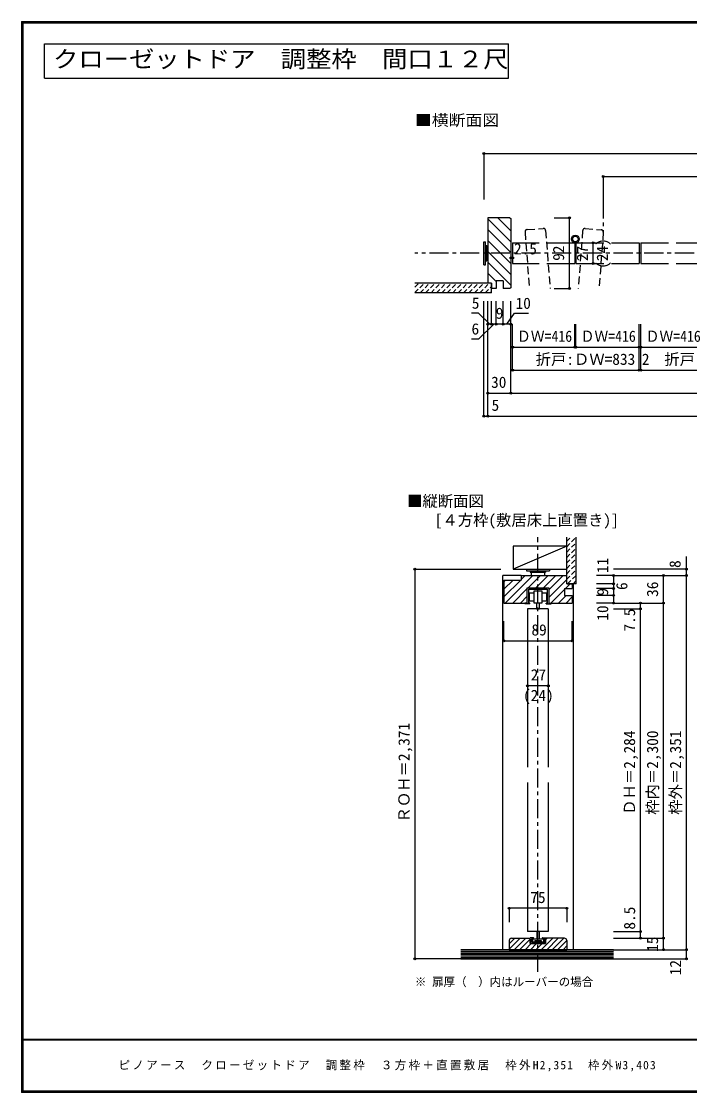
# Model space of a CAD drawing. Units: millimetres, scale not verified. Extents: x -973 to 977, y -718 to 696.
# Drawn here: x -973 to -102, y -701 to 696 of the extents above; entities that cross this region are included whole.
import ezdxf
from ezdxf.enums import TextEntityAlignment as Align

# ---------------------------------------------------------------- set-up
doc = ezdxf.new("R2010")
doc.units = ezdxf.units.MM
doc.header["$LTSCALE"] = 5
doc.header["$PDMODE"] = 32
doc.header["$PDSIZE"] = 2.5
for name, pattern in [('CHAIN1', [8, 5, -1, 1, -1]), ('DASHED1', [1.8, 1.2, -0.6]), ('DASHED2', [3, 2, -1])]:
    doc.linetypes.add(name, pattern=pattern)
for name, color, linetype in [('0-1_通り芯', 4, 'CHAIN1'), ('0-3_仕上げ', 2, 'Continuous'), ('0-4_枠', 3, 'Continuous'), ('0-6_扉', 6, 'Continuous'), ('0-7_金物', 7, 'Continuous'), ('0-A_文字', 3, 'Continuous'), ('0-B_寸法', 7, 'Continuous'), ('0-C_ハッチ', 4, 'Continuous'), ('F-1_枠', 6, 'Continuous'), ('F-A_文字', 7, 'Continuous')]:
    doc.layers.add(name, color=color, linetype=linetype)
doc.styles.add('ＭＳ ゴシック', font='')
doc.styles.get('ＭＳ ゴシック').set_extended_font_data('MS Gothic')

msp = doc.modelspace()

# ---------------------------------------------------------------- linework, layer by layer
at = {"layer": '0-1_通り芯'}
for p, q in [((-214.664, 463.658), (-214.664, 421.422)), ((463.653, 393.658), (-460.347, 393.658)), ((-299.847, -543.189), (-299.847, 23.5))]:
    msp.add_line(p, q, dxfattribs=at)
at = {"layer": '0-3_仕上げ'}
for p, q in [((-360.347, 354.658), (-460.347, 354.658)), ((-360.347, 342.158), (-360.347, 354.658)), ((-360.347, 342.158), (-460.347, 342.158)), ((-262.347, -37.5), (-262.347, 23.5)), ((-249.847, -37.5), (-249.847, 23.5)), ((-249.847, -37.5), (-262.347, -37.5)), ((-201.347, -514.5), (-400.388, -514.5)), ((-400.388, -526.5), (-201.347, -526.5))]:
    msp.add_line(p, q, dxfattribs=at)
at = {"layer": '0-3_仕上げ', "color": 7}
for p, q in [((-400.388, -516.5), (-201.347, -516.5)), ((-400.388, -518.5), (-201.347, -518.5)), ((-400.388, -520.5), (-201.347, -520.5)), ((-400.388, -522.5), (-201.347, -522.5)), ((-400.388, -524.5), (-201.347, -524.5))]:
    msp.add_line(p, q, dxfattribs=at)
at = {"layer": '0-3_仕上げ', "color": 4}
msp.add_lwpolyline([(-262.347, 11.524), (-332.347, 11.524), (-332.347, -18.476)], dxfattribs=at)
msp.add_lwpolyline([(-262.347, 11.524), (-332.347, -18.476), (-262.347, -18.476)], close=True, dxfattribs=at)
at = {"layer": '0-4_枠'}
for p, q in [((-365.347, 439.658), (-365.347, 354.658)), ((-336.347, 439.658), (-365.347, 439.658)), ((-336.347, 439.658), (-335.347, 438.658)), ((-335.347, 438.658), (-335.347, 348.658)), ((-360.347, 354.658), (-365.347, 354.658)), ((-360.347, 354.658), (-360.347, 347.658)), ((-354.347, 357.658), (-354.347, 347.658)), ((-345.347, 357.658), (-354.347, 357.658)), ((-345.347, 357.658), (-345.347, 347.658)), ((-354.347, 347.658), (-360.347, 347.658)), ((-336.347, 347.658), (-345.347, 347.658)), ((-335.347, 348.658), (-336.347, 347.658)), ((-321.847, -26.5), (-262.347, -26.5)), ((-321.847, -26.5), (-321.847, -32.5)), ((-262.347, -37.5), (-262.347, -26.5)), ((-344.347, -32.5), (-321.847, -32.5)), ((-344.347, -32.5), (-344.347, -62.5)), ((-262.347, -37.5), (-255.347, -37.5)), ((-255.347, -37.5), (-255.347, -43.5)), ((-313.847, -42.5), (-285.847, -42.5)), ((-285.847, -42.5), (-285.847, -62.5)), ((-265.347, -43.5), (-265.347, -52.5)), ((-265.347, -43.5), (-255.347, -43.5)), ((-265.347, -52.5), (-255.347, -52.5)), ((-255.347, -52.5), (-255.347, -62.5)), ((-285.847, -62.5), (-255.347, -62.5)), ((-334.347, -499.5), (-309.847, -499.5)), ((-309.847, -506.5), (-309.847, -499.5)), ((-265.347, -499.5), (-289.847, -499.5)), ((-289.847, -499.5), (-289.847, -506.5)), ((-262.347, -502.5), (-262.347, -514.5)), ((-309.847, -506.5), (-289.847, -506.5))]:
    msp.add_line(p, q, dxfattribs=at)
at = {"layer": '0-4_枠', "color": 4}
for p, q in [((-321.847, -26.5), (-345.847, -26.5)), ((-345.847, -514.5), (-345.847, -26.5)), ((-253.847, -37.5), (-253.847, -514.5))]:
    msp.add_line(p, q, dxfattribs=at)
at = {"layer": '0-4_枠'}
for points in [[(-344.347, -62.5), (-313.847, -62.5), (-313.847, -42.5)], [(-337.347, -502.5), (-337.347, -514.5), (-262.347, -514.5)]]:
    msp.add_lwpolyline(points, dxfattribs=at)
for centre, start, end in [((-334.347, -502.5), 90, 180), ((-265.347, -502.5), 0, 90)]:
    msp.add_arc(centre, 3, start, end, dxfattribs=at)
at = {"layer": '0-6_扉', "color": 2, "linetype": 'DASHED2'}
for p, q in [((-316.739, 421.194), (-311.15, 347.658)), ((-313.975, 424.413), (-293.035, 426.004)), ((-289.817, 423.24), (-284.072, 347.658)), ((-241.586, 423.013), (-247.313, 347.658)), ((-238.367, 425.777), (-217.428, 424.186)), ((-214.664, 420.967), (-220.235, 347.658))]:
    msp.add_line(p, q, dxfattribs=at)
at = {"layer": '0-6_扉'}
for p, q in [((-332.847, 407.158), (-332.847, 380.158)), ((-332.847, 407.158), (-298.222, 407.158)), ((-250.597, 407.158), (-250.597, 380.158)), ((-250.597, 407.158), (-213.972, 407.158)), ((-203.972, 407.158), (-167.847, 407.158)), ((-167.847, 407.158), (-167.847, 380.158)), ((-165.847, 407.158), (-165.847, 380.158)), ((-165.847, 407.158), (-129.722, 407.158)), ((-332.847, 380.158), (-298.222, 380.158)), ((-288.222, 380.158), (-251.597, 380.158)), ((-250.597, 380.158), (-213.972, 380.158)), ((-203.972, 380.158), (-167.847, 380.158)), ((-165.847, 380.158), (-129.722, 380.158)), ((-119.722, 380.158), (-83.097, 380.158)), ((-286.347, -70), (-313.347, -70)), ((-313.347, -70), (-313.347, -276.5)), ((-286.347, -70), (-286.347, -276.5)), ((-313.347, -296.5), (-313.347, -491)), ((-286.347, -296.5), (-286.347, -491)), ((-286.347, -491), (-313.347, -491))]:
    msp.add_line(p, q, dxfattribs=at)
for points in [[(-288.222, 407.158), (-251.597, 407.158), (-251.597, 380.158)], [(-119.722, 407.158), (-83.097, 407.158), (-83.097, 380.158)]]:
    msp.add_lwpolyline(points, dxfattribs=at)
at = {"layer": '0-6_扉', "color": 2, "linetype": 'DASHED2'}
for centre, start, end in [((-313.748, 421.422), 94.34602, 184.34602), ((-292.808, 423.013), 4.34602, 94.34602), ((-238.595, 422.786), 85.65398, 175.65398), ((-217.655, 421.194), 355.65398, 85.65398)]:
    msp.add_arc(centre, 3, start, end, dxfattribs=at)
at = {"layer": '0-7_金物'}
for p, q in [((-370.347, 378.658), (-370.347, 408.658)), ((-370.347, 408.658), (-368.347, 408.658)), ((-368.347, 378.658), (-368.347, 408.658)), ((-368.347, 403.658), (-366.347, 403.658)), ((-366.347, 383.658), (-366.347, 403.658)), ((-365.347, 402.658), (-366.347, 402.658)), ((-370.347, 378.658), (-368.347, 378.658)), ((-368.347, 383.658), (-366.347, 383.658)), ((-366.347, 384.658), (-365.347, 384.658)), ((-314.847, -18.476), (-284.847, -18.476)), ((-314.847, -18.476), (-314.847, -20.476)), ((-314.847, -20.476), (-284.847, -20.476)), ((-309.847, -20.476), (-309.847, -22.476)), ((-309.847, -22.476), (-289.847, -22.476)), ((-308.847, -22.476), (-308.847, -26.5)), ((-290.847, -26.5), (-290.847, -22.476)), ((-289.847, -20.476), (-289.847, -22.476)), ((-284.847, -18.476), (-284.847, -20.476)), ((-310.877, -49.298), (-304.847, -49.298)), ((-310.877, -60.298), (-310.877, -49.298)), ((-304.847, -46.5), (-294.847, -46.5)), ((-304.847, -62.5), (-304.847, -46.5)), ((-294.847, -46.5), (-294.847, -62.5)), ((-316.847, -62.5), (-316.847, -63.5)), ((-313.847, -62.5), (-316.847, -62.5)), ((-310.549, -63.5), (-316.847, -63.5)), ((-310.549, -62.5), (-311.847, -62.5)), ((-304.847, -60.298), (-310.877, -60.298)), ((-310.549, -63.5), (-310.549, -62.5)), ((-294.847, -62.5), (-304.847, -62.5)), ((-297.847, -70), (-297.847, -62.5)), ((-288.877, -60.298), (-294.847, -60.298)), ((-287.847, -62.5), (-289.014, -62.5)), ((-289.014, -63.5), (-289.014, -62.5)), ((-289.014, -63.5), (-282.847, -63.5)), ((-285.847, -62.5), (-282.847, -62.5)), ((-282.847, -62.5), (-282.847, -63.5)), ((-310.065, -500.866), (-309.847, -500.5)), ((-310.065, -501.134), (-309.847, -501.5)), ((-310.065, -502.366), (-309.847, -502)), ((-310.065, -502.634), (-309.847, -503)), ((-305.947, -499), (-309.847, -499)), ((-309.847, -500.5), (-309.847, -499)), ((-309.847, -502), (-309.847, -501.5)), ((-308.347, -504.3), (-308.347, -500.7)), ((-307.847, -500.2), (-305.947, -500.2)), ((-306.847, -500.392), (-292.847, -500.392)), ((-306.847, -500.392), (-306.847, -504.392)), ((-303.847, -502.392), (-295.847, -502.392)), ((-303.847, -502.392), (-303.847, -504.392)), ((-301.347, -491.042), (-301.347, -500.392)), ((-298.347, -491.042), (-298.347, -500.392)), ((-298.347, -502.392), (-298.347, -503.175)), ((-295.847, -502.392), (-295.847, -504.392)), ((-293.747, -499), (-289.847, -499)), ((-291.847, -500.2), (-293.747, -500.2)), ((-292.847, -500.392), (-292.847, -504.392)), ((-291.347, -504.3), (-291.347, -500.7)), ((-289.847, -499), (-289.847, -500.5)), ((-289.629, -500.866), (-289.847, -500.5)), ((-289.629, -501.134), (-289.847, -501.5)), ((-289.847, -501.5), (-289.847, -502)), ((-289.629, -502.366), (-289.847, -502)), ((-289.629, -502.634), (-289.847, -503)), ((-310.065, -503.866), (-309.847, -503.5)), ((-310.065, -504.134), (-309.847, -504.5)), ((-309.847, -503.5), (-309.847, -503)), ((-309.847, -505), (-309.847, -504.5)), ((-291.347, -506.5), (-308.347, -506.5)), ((-307.847, -504.8), (-305.347, -504.8)), ((-306.847, -504.392), (-292.847, -504.392)), ((-305.347, -504.8), (-305.347, -505.3)), ((-294.347, -505.3), (-294.347, -504.8)), ((-291.847, -504.8), (-294.347, -504.8)), ((-289.847, -503), (-289.847, -503.5)), ((-289.629, -503.866), (-289.847, -503.5)), ((-289.629, -504.134), (-289.847, -504.5)), ((-289.847, -505), (-289.847, -504.5))]:
    msp.add_line(p, q, dxfattribs=at)
for points in [[(-311.847, -62.5), (-311.847, -44.5), (-287.847, -44.5), (-287.847, -62.5)], [(-294.847, -49.298), (-288.877, -49.298), (-288.877, -60.298)], [(-301.847, -62.5), (-301.847, -70), (-297.847, -70)], [(-301.347, -502.392), (-301.347, -503.175), (-298.347, -503.175)], [(-305.347, -505.3), (-300.147, -505.3), (-299.847, -505.6), (-299.547, -505.3), (-294.347, -505.3)]]:
    msp.add_lwpolyline(points, dxfattribs=at)
for radius in [5, 3.5]:
    msp.add_circle((-251.097, 412.158), radius, dxfattribs=at)
for centre, radius, start, end in [((-309.797, -501), 0.3, 153.43495, 206.56505), ((-309.797, -502.5), 0.3, 153.43495, 206.56505), ((-307.847, -500.7), 0.5, 90, 180), ((-305.947, -499.6), 0.6, 0, 90), ((-305.947, -499.6), 0.6, 270, 0), ((-293.747, -499.6), 0.6, 90, 180), ((-293.747, -499.6), 0.6, 180, 270), ((-291.847, -500.7), 0.5, 0, 90), ((-289.897, -501), 0.3, 333.43495, 26.56505), ((-289.897, -502.5), 0.3, 333.43495, 26.56505), ((-309.797, -504), 0.3, 153.43495, 206.56505), ((-308.347, -505), 1.5, 180, 270), ((-307.847, -504.3), 0.5, 180, 270), ((-291.847, -504.3), 0.5, 270, 0), ((-291.347, -505), 1.5, 270, 0), ((-289.897, -504), 0.3, 333.43495, 26.56505)]:
    msp.add_arc(centre, radius, start, end, dxfattribs=at)
at = {"layer": '0-A_文字'}
for p, q in [((-943.333, 621.667), (-943.333, 666.667)), ((-943.333, 666.667), (-338.095, 666.667)), ((-338.095, 621.667), (-338.095, 666.667)), ((-943.333, 621.667), (-338.095, 621.667))]:
    msp.add_line(p, q, dxfattribs=at)
at = {"layer": '0-A_文字', "color": 4}
for p, q in [((-262.347, -460.584), (-337.347, -460.584)), ((-337.347, -460.584), (-337.347, -478.702)), ((-262.347, -460.584), (-262.347, -478.702))]:
    msp.add_line(p, q, dxfattribs=at)
at = {"layer": '0-A_文字', "color": 7}
for p in [(-337.347, -460.584), (-262.347, -460.584)]:
    msp.add_point(p, dxfattribs=at)
at = {"layer": '0-B_寸法', "color": 4}
for p, q in [((-370.347, 523.658), (-370.347, 463.658)), ((-370.347, 523.658), (373.653, 523.658)), ((-214.664, 493.658), (-214.664, 463.658)), ((-214.664, 493.658), (217.97, 493.658)), ((-278.609, 439.658), (-258.813, 439.658)), ((-258.813, 347.658), (-258.813, 439.658)), ((-227.769, 380.158), (-227.769, 407.158)), ((-335.347, 400.948), (-335.347, 387.393)), ((-332.847, 400.948), (-332.847, 387.393)), ((-335.347, 387.393), (-332.847, 387.393)), ((-278.609, 347.658), (-258.813, 347.658)), ((-370.347, 181.158), (-370.347, 331.158)), ((-365.347, 181.158), (-365.347, 331.158)), ((-365.347, 181.158), (-365.347, 331.158)), ((-365.347, 301.158), (-365.347, 331.158)), ((-360.347, 301.158), (-360.347, 331.158)), ((-354.347, 301.158), (-354.347, 331.158)), ((-345.347, 301.158), (-345.347, 331.158)), ((-335.347, 211.158), (-335.347, 331.158)), ((-335.347, 301.158), (-335.347, 331.158)), ((-335.347, 301.158), (-365.347, 301.158)), ((-332.847, 271.158), (-332.847, 301.158)), ((-251.597, 271.158), (-251.597, 301.158)), ((-250.597, 271.158), (-250.597, 301.158)), ((-167.847, 271.158), (-167.847, 301.158)), ((-165.847, 271.158), (-165.847, 301.158)), ((-332.847, 241.158), (-332.847, 271.158)), ((-332.847, 271.158), (-251.597, 271.158)), ((-250.597, 271.158), (-167.847, 271.158)), ((-167.847, 241.158), (-167.847, 271.158)), ((-165.847, 241.158), (-165.847, 271.158)), ((-165.847, 271.158), (-83.097, 271.158)), ((-332.847, 241.158), (336.153, 241.158)), ((-365.347, 211.158), (368.653, 211.158)), ((-370.347, 181.158), (368.653, 181.158)), ((-106.347, -526.5), (-106.347, -2.005)), ((-460.347, -18.476), (-460.347, -526.5)), ((-460.347, -18.476), (-348.347, -18.476)), ((-201.347, -26.5), (-223.347, -26.5)), ((-106.347, -18.476), (-201.347, -18.476)), ((-201.347, -26.5), (-106.347, -26.5)), ((-201.347, -26.5), (-201.347, -37.5)), ((-136.347, -514.5), (-136.347, -26.5)), ((-201.347, -37.5), (-223.347, -37.5)), ((-201.347, -37.5), (-201.347, -43.5)), ((-201.347, -43.5), (-223.347, -43.5)), ((-201.347, -52.5), (-223.347, -52.5)), ((-201.347, -43.5), (-201.347, -52.5)), ((-201.347, -52.5), (-201.347, -62.5)), ((-201.347, -62.5), (-223.347, -62.5)), ((-201.347, -62.5), (-166.347, -62.5)), ((-166.347, -499.5), (-166.347, -62.5)), ((-166.347, -62.5), (-136.347, -62.5)), ((-201.347, -70), (-166.347, -70)), ((-344.347, -111.747), (-344.347, -86.129)), ((-255.347, -111.747), (-255.347, -86.129)), ((-344.347, -111.747), (-255.347, -111.747)), ((-313.347, -156.292), (-313.347, -170.332)), ((-286.347, -156.292), (-286.347, -170.332)), ((-286.347, -170.332), (-313.347, -170.332)), ((-201.347, -491), (-166.347, -491)), ((-201.347, -499.5), (-136.347, -499.5)), ((-201.347, -514.5), (-106.347, -514.5)), ((-400.347, -526.5), (-460.347, -526.5)), ((-201.347, -526.5), (-106.347, -526.5))]:
    msp.add_line(p, q, dxfattribs=at)
for points in [[(-362.598, 301.158), (-377.382, 315.624), (-386.563, 315.624)], [(-340.347, 301.158), (-330.534, 315.624), (-312.257, 315.624)], [(-357.382, 301.158), (-377.382, 281.541), (-386.563, 281.541)]]:
    msp.add_lwpolyline(points, dxfattribs=at)
at = {"layer": '0-B_寸法'}
for p in [(-370.347, 523.658), (-214.664, 493.658), (-258.813, 439.658), (-227.769, 407.158), (-335.347, 387.393), (-332.847, 387.393), (-227.769, 380.158), (-258.813, 347.658), (-365.347, 301.158), (-360.347, 301.158), (-354.347, 301.158), (-345.347, 301.158), (-335.347, 301.158), (-332.847, 271.158), (-251.597, 271.158), (-250.597, 271.158), (-167.847, 271.158), (-165.847, 271.158), (-332.847, 241.158), (-167.847, 241.158), (-165.847, 241.158), (-365.347, 211.158), (-335.347, 211.158), (-370.347, 181.158), (-365.347, 181.158), (-365.347, 181.158), (-460.347, -18.476), (-201.347, -26.5), (-136.347, -26.5), (-106.347, -18.476), (-106.347, -26.5), (-201.347, -37.5), (-201.347, -43.5), (-201.347, -52.5), (-201.347, -62.5), (-166.347, -62.5), (-166.347, -70), (-136.347, -62.5), (-344.347, -111.747), (-255.347, -111.747), (-313.347, -170.332), (-286.347, -170.332), (-166.347, -491), (-166.347, -499.5), (-136.347, -499.5), (-136.347, -514.5), (-106.347, -514.5), (-460.347, -526.5), (-106.347, -526.5)]:
    msp.add_point(p, dxfattribs=at)
at = {"layer": '0-C_ハッチ'}
for p, q in [((-365.347, 438.481), (-335.347, 408.481)), ((-352.381, 439.658), (-335.347, 422.623)), ((-365.347, 431.38), (-365.069, 431.658)), ((-365.347, 424.339), (-335.347, 394.339)), ((-335.347, 380.197), (-365.347, 410.197)), ((-335.347, 366.055), (-365.347, 396.055)), ((-365.347, 381.913), (-335.347, 351.913)), ((-365.347, 367.77), (-354.347, 356.77)), ((-360.347, 348.628), (-359.377, 347.658)), ((-342.469, -62.5), (-306.469, -26.5)), ((-321.847, -31.979), (-316.368, -26.5)), ((-312.569, -42.5), (-296.569, -26.5)), ((-302.669, -42.5), (-286.67, -26.5)), ((-292.77, -42.5), (-276.77, -26.5)), ((-285.847, -45.476), (-266.871, -26.5)), ((-344.347, -34.68), (-342.167, -32.5)), ((-344.347, -44.579), (-332.268, -32.5)), ((-344.347, -54.479), (-322.368, -32.5)), ((-285.847, -55.376), (-262.347, -31.876)), ((-264.072, -43.5), (-258.072, -37.5)), ((-332.569, -62.5), (-313.847, -43.778)), ((-322.67, -62.5), (-313.847, -53.677)), ((-283.072, -62.5), (-265.347, -44.775)), ((-273.172, -62.5), (-263.172, -52.5)), ((-263.273, -62.5), (-255.347, -54.574)), ((-314.27, -62.5), (-313.847, -62.077)), ((-337.347, -513.951), (-322.896, -499.5)), ((-337.347, -506.88), (-329.967, -499.5)), ((-330.825, -514.5), (-315.825, -499.5)), ((-323.753, -514.5), (-309.847, -500.594)), ((-295.469, -514.5), (-280.469, -499.5)), ((-289.847, -501.605), (-287.742, -499.5)), ((-288.398, -514.5), (-273.398, -499.5)), ((-281.327, -514.5), (-266.327, -499.5)), ((-274.256, -514.5), (-262.347, -502.591)), ((-316.682, -514.5), (-308.682, -506.5)), ((-309.611, -514.5), (-301.611, -506.5)), ((-302.54, -514.5), (-294.54, -506.5)), ((-267.185, -514.5), (-262.347, -509.662))]:
    msp.add_line(p, q, dxfattribs=at)
at = {"layer": '0-C_ハッチ', "linetype": 'DASHED1'}
for p, q in [((-460.347, 342.294), (-447.983, 354.658)), ((-460.347, 349.365), (-455.054, 354.658)), ((-453.412, 342.158), (-440.912, 354.658)), ((-446.341, 342.158), (-433.841, 354.658)), ((-439.27, 342.158), (-426.77, 354.658)), ((-432.199, 342.158), (-419.699, 354.658)), ((-425.128, 342.158), (-412.628, 354.658)), ((-418.057, 342.158), (-405.557, 354.658)), ((-410.986, 342.158), (-398.486, 354.658)), ((-403.915, 342.158), (-391.415, 354.658)), ((-396.844, 342.158), (-384.344, 354.658)), ((-389.773, 342.158), (-377.273, 354.658)), ((-382.702, 342.158), (-370.202, 354.658)), ((-375.631, 342.158), (-363.131, 354.658)), ((-368.56, 342.158), (-360.347, 350.37)), ((-361.489, 342.158), (-360.347, 343.299)), ((-262.347, 17.961), (-256.808, 23.5)), ((-262.347, 10.89), (-249.792, 23.445)), ((-262.347, 3.819), (-249.847, 16.319)), ((-262.347, -3.252), (-249.847, 9.248)), ((-262.347, -10.323), (-249.847, 2.177)), ((-262.347, -17.394), (-249.847, -4.894)), ((-262.347, -24.465), (-249.847, -11.965)), ((-262.347, -31.536), (-249.847, -19.036)), ((-261.24, -37.5), (-249.847, -26.107)), ((-254.168, -37.5), (-249.847, -33.179))]:
    msp.add_line(p, q, dxfattribs=at)
at = {"layer": 'F-1_枠'}
for p, q in [((-973.347, 695.833), (-973.347, -700.833)), ((-973.347, 695.833), (976.653, 695.833)), ((-973.347, 695), (976.653, 695)), ((-973.347, 694.167), (976.653, 694.167)), ((-972.514, 695.833), (-972.514, -700.833)), ((-971.68, 695.833), (-971.68, -700.833)), ((976.653, -631.667), (-973.347, -631.667)), ((976.653, -632.5), (-973.347, -632.5)), ((976.653, -699.167), (-973.347, -699.167)), ((976.653, -700), (-973.347, -700)), ((976.653, -700.833), (-973.347, -700.833))]:
    msp.add_line(p, q, dxfattribs=at)

# ---------------------------------------------------------------- texts
at = {"layer": '0-A_文字', "style": 'ＭＳ ゴシック', "width": 1.1}
msp.add_text('クローゼットドア\u3000調整枠\u3000間口１２尺', height=21.99, dxfattribs=at).set_placement((-932.083, 629.167), align=Align.BOTTOM_LEFT)
at = {"layer": '0-A_文字', "color": 7, "style": 'ＭＳ ゴシック', "width": 1.1}
msp.add_text('■横断面図', height=14.66, dxfattribs=at).set_placement((-460.347, 555.32), align=Align.BOTTOM_LEFT)
at = {"layer": '0-A_文字', "color": 7, "style": 'ＭＳ ゴシック'}
for s, height, p in [('■縦断面図', 14.66, (-470.433, 58.681)), ('\u3000[４方枠(敷居床上直置き)]', 14.66, (-454.433, 33.928)), ('75', 14.66, (-309.847, -458.084)), ('※ 扉厚（\u3000）内はルーバーの場合', 11, (-460.347, -565.307))]:
    msp.add_text(s, height=height, dxfattribs=at).set_placement(p, align=Align.BOTTOM_LEFT)
at = {"layer": '0-B_寸法', "style": 'ＭＳ ゴシック'}
for s, p in [('2.5', (-331.167, 387.685)), ('5', (-386.132, 316.8)), ('10', (-329.052, 316.621)), ('9', (-354.847, 303.658)), ('6', (-386.506, 283.201)), ('折戸:ＤＷ=833', (-302.847, 243.658)), ('2', (-164.347, 243.658)), ('折戸:ＤＷ=833', (-135.097, 243.658)), ('30', (-360.972, 213.658)), ('5', (-360.347, 183.658)), ('89', (-308.347, -109.247)), ('27', (-309.222, -167.832)), ('(24)', (-319.222, -194.701))]:
    msp.add_text(s, height=14.66, dxfattribs=at).set_placement(p, align=Align.BOTTOM_LEFT)
for s, p in [('(24)', (-204.276, 373.283)), ('92', (-261.314, 383.693)), ('27', (-230.269, 383.283)), ('11', (-203.847, -23.5)), ('8', (-109.467, -16.758)), ('6', (-178.847, -45.5)), ('36', (-138.847, -54.5)), ('9', (-203.847, -53)), ('10', (-203.847, -85.5)), ('7.5', (-168.752, -99.659)), ('ＲＯＨ＝2,371', (-462.847, -348.588)), ('ＤＨ＝2,284', (-168.847, -338.588)), ('枠内＝2,300', (-138.847, -338.588)), ('枠外＝2,351', (-108.847, -338.588)), ('8.5', (-168.758, -488.346)), ('15', (-138.847, -517.348)), ('12', (-108.847, -547.88))]:
    msp.add_text(s, height=14.66, rotation=90, dxfattribs=at).set_placement(p, align=Align.BOTTOM_LEFT)
at = {"layer": '0-B_寸法', "style": 'ＭＳ ゴシック', "width": 0.9}
for p in [(-327.222, 273.658), (-244.222, 273.658), (-159.472, 273.658)]:
    msp.add_text('ＤＷ=416', height=14.66, dxfattribs=at).set_placement(p, align=Align.BOTTOM_LEFT)
at = {"layer": 'F-A_文字', "insert": (-846.68, -673.333), "char_height": 11, "attachment_point": 7, "style": 'ＭＳ ゴシック'}
msp.add_mtext('\\T1.2;ピノアース\u3000クローゼットドア\\~\\~調整枠\u3000３方枠＋直置敷居\u3000枠外H2,351\u3000枠外W3,403', dxfattribs=at)

doc.saveas('drawing.dxf')
